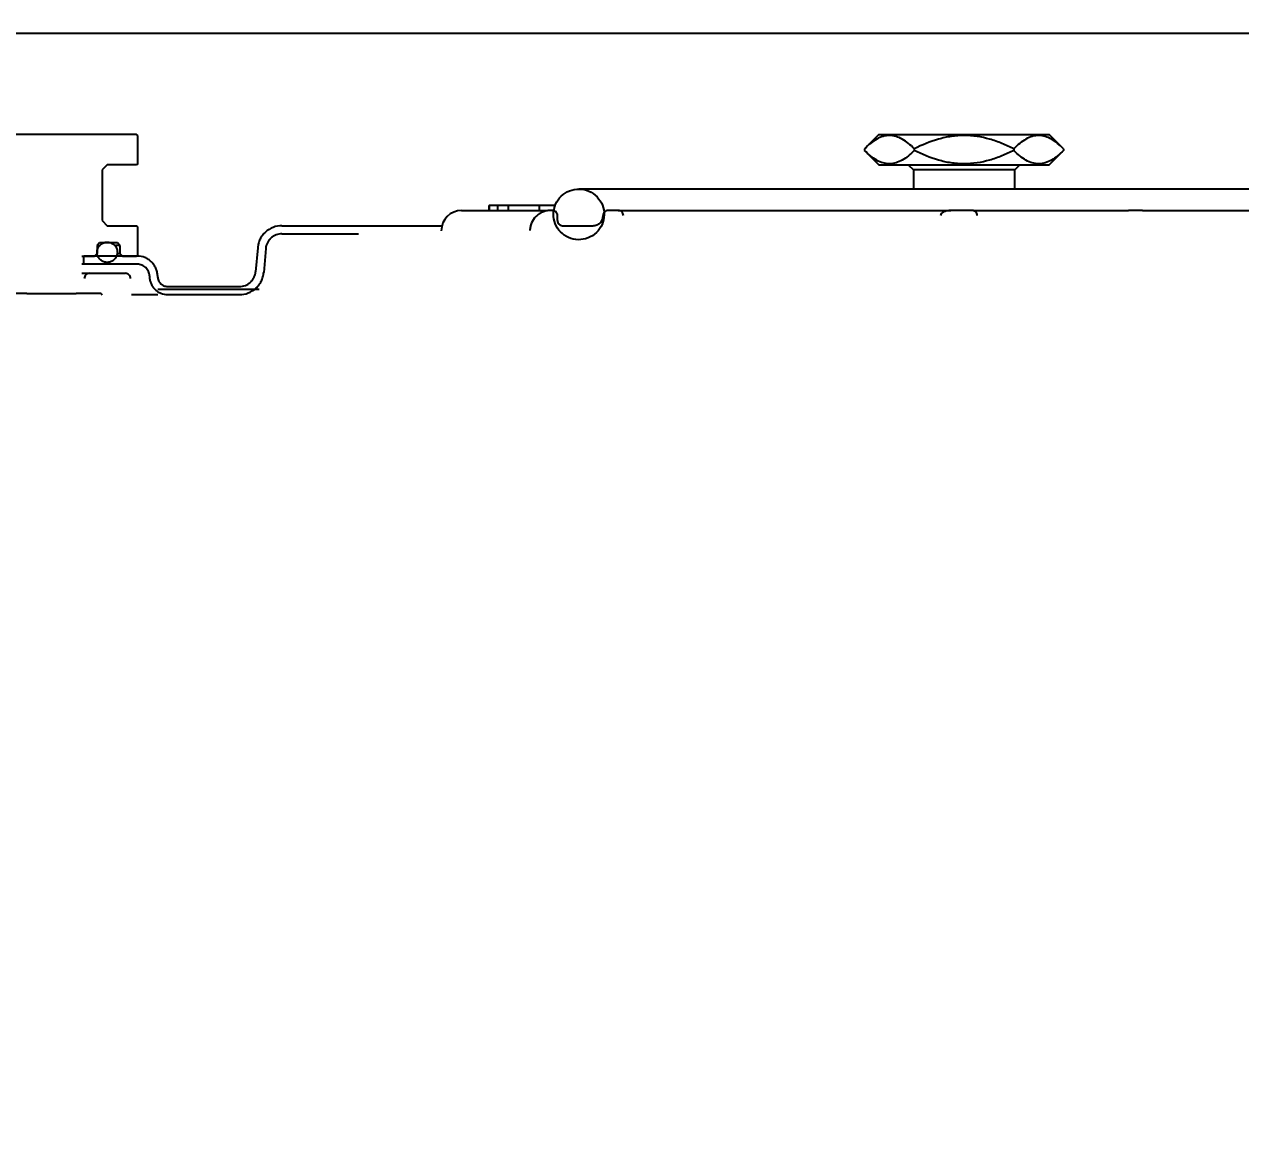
# Model space of a CAD drawing. Header units: millimetres. Extents: x 0 to 4637, y 0 to 3023.
# Drawn here: x 3616 to 3714, y 2588.2 to 2678.8 of the extents above; entities that cross this region are included whole.
import ezdxf
from ezdxf import colors
from ezdxf.entities.mleader import LeaderData, LeaderLine
from ezdxf.math import Vec2, Vec3

# ---------------------------------------------------------------- set-up
doc = ezdxf.new("R2010")
doc.units = ezdxf.units.MM
doc.layers.add('__192.168.1.11_U', color=7, linetype='Continuous')
doc.layers.add('Default', color=7, linetype='Continuous')
doc.styles.get("Standard").update_dxf_attribs({"font": 'calibri.ttf'})

msp = doc.modelspace()

# ---------------------------------------------------------------- hatches: boundary and pattern name
at = {"layer": '__192.168.1.11_U', "linetype": 'Continuous'}
h = msp.add_hatch(dxfattribs=at)
h.set_pattern_fill('ANSI34', scale=12.557105, angle=90.000009, style=0)
h.set_pattern_definition([(135, (804.73, 551.31), (-169.149, -169.149), []), (135, (804.73, 607.7), (-169.149, -169.149), []), (135, (804.73, 664.08), (-169.149, -169.149), []), (135, (804.73, 720.46), (-169.149, -169.149), [])])
edge = h.paths.add_edge_path()
edge.add_line((3568.4799, 2471.586), (3732.1264, 2471.586))
edge.add_spline(control_points=[(3732.1264, 2471.586), (3732.233, 2471.586), (3732.34, 2471.607), (3732.5385, 2471.6891), (3732.6282, 2471.7488), (3732.7808, 2471.9011), (3732.8408, 2471.9909), (3732.923, 2472.1887), (3732.9442, 2472.2956), (3732.9442, 2472.4022)], knot_values=[0, 0, 0, 0, 0.25, 0.25, 0.5, 0.5, 0.75, 0.75, 1, 1, 1, 1], degree=3, periodic=0)
edge.add_spline(control_points=[(3732.9442, 2472.4022), (3732.9442, 2472.5086), (3732.9655, 2472.616), (3733.0474, 2472.8132), (3733.1079, 2472.9036), (3733.2599, 2473.0552), (3733.3519, 2473.1161), (3733.5487, 2473.1971), (3733.6563, 2473.2184), (3733.7628, 2473.2184)], knot_values=[0, 0, 0, 0, 0.25, 0.25, 0.5, 0.5, 0.75, 0.75, 1, 1, 1, 1], degree=3, periodic=0)
edge.add_line((3733.7628, 2473.2184), (3740.2686, 2473.2184))
edge.add_spline(control_points=[(3740.2686, 2473.2184), (3740.3753, 2473.2184), (3740.4829, 2473.1971), (3740.6799, 2473.1159), (3740.7713, 2473.0552), (3740.9225, 2472.9048), (3740.9835, 2472.8141), (3741.0658, 2472.6163), (3741.0872, 2472.5102), (3741.0872, 2472.4022)], knot_values=[0, 0, 0, 0, 0.25, 0.25, 0.5, 0.5, 0.75, 0.75, 1, 1, 1, 1], degree=3, periodic=0)
edge.add_spline(control_points=[(3741.0872, 2472.4022), (3741.0872, 2472.1868), (3741.1763, 2471.9749), (3741.4028, 2471.7493), (3741.4934, 2471.6889), (3741.6913, 2471.6071), (3741.7972, 2471.586), (3741.905, 2471.586)], knot_values=[0, 0, 0, 0, 0.5, 0.5, 0.75, 0.75, 1, 1, 1, 1], degree=3, periodic=0)
edge.add_line((3741.905, 2471.586), (3905.5515, 2471.586))
edge.add_arc((3905.553, 2470.769), 0.817, 0.052359, 90.103843, ccw=False)
edge.add_arc((3907.1868, 2470.7704), 0.8169, 180.04477, 270.053695)
edge.add_line((3907.1876, 2469.9535), (3914.095, 2469.9535))
edge.add_arc((3914.0942, 2470.7754), 0.8219, 270.057145, 296.054188)
edge.add_line((3914.4552, 2470.037), (3914.8739, 2470.0368))
edge.add_line((3914.8739, 2470.0368), (3923.7241, 2638.9094))
edge.add_line((3923.7241, 2638.9094), (3923.8096, 2642.1699))
edge.add_line((3923.8096, 2642.1699), (3922.0114, 2642.1698))
edge.add_line((3922.0114, 2642.1698), (3921.926, 2638.9094))
edge.add_line((3921.926, 2638.9094), (3913.2871, 2474.0696))
edge.add_spline(control_points=[(3913.2871, 2474.0696), (3913.2789, 2473.9136), (3913.2561, 2473.7608), (3913.1823, 2473.4616), (3913.1306, 2473.3138), (3913.0006, 2473.0317), (3912.9231, 2472.8985), (3912.7434, 2472.6474), (3912.64, 2472.5286), (3912.4158, 2472.3157), (3912.2946, 2472.2206), (3912.0338, 2472.0533), (3911.894, 2471.9814), (3911.4645, 2471.8096), (3911.1544, 2471.7492), (3910.8418, 2471.7492)], knot_values=[0, 0, 0, 0, 0.125, 0.125, 0.25, 0.25, 0.375, 0.375, 0.5, 0.5, 0.625, 0.625, 0.75, 0.75, 1, 1, 1, 1], degree=3, periodic=0)
edge.add_line((3910.8418, 2471.7492), (3909.3649, 2471.7492))
edge.add_spline(control_points=[(3909.3649, 2471.7492), (3909.221, 2471.7492), (3909.0792, 2471.7681), (3908.8048, 2471.8415), (3908.6705, 2471.8971), (3908.4248, 2472.0389), (3908.31, 2472.1268), (3908.1083, 2472.3284), (3908.0217, 2472.4409), (3907.9497, 2472.5654)], knot_values=[0, 0, 0, 0, 0.25, 0.25, 0.5, 0.5, 0.75, 0.75, 1, 1, 1, 1], degree=3, periodic=0)
edge.add_spline(control_points=[(3907.9497, 2472.5654), (3907.8787, 2472.6883), (3907.79, 2472.8037), (3907.5887, 2473.0045), (3907.4745, 2473.0921), (3907.2264, 2473.2349), (3907.0952, 2473.2891), (3906.8184, 2473.3631), (3906.6759, 2473.3816), (3906.5337, 2473.3816)], knot_values=[0, 0, 0, 0, 0.25, 0.25, 0.5, 0.5, 0.75, 0.75, 1, 1, 1, 1], degree=3, periodic=0)
edge.add_line((3906.5337, 2473.3816), (3743.1944, 2473.3816))
edge.add_spline(control_points=[(3743.1944, 2473.3816), (3743.0563, 2473.3816), (3742.918, 2473.4173), (3742.6748, 2473.5528), (3742.571, 2473.6522), (3742.4983, 2473.7703)], knot_values=[0, 0, 0, 0, 0.5, 0.5, 1, 1, 1, 1], degree=3, periodic=0)
edge.add_spline(control_points=[(3742.4983, 2473.7703), (3742.381, 2473.9608), (3742.2419, 2474.1329), (3742.001, 2474.3636), (3741.9148, 2474.4363), (3741.7358, 2474.5684), (3741.6427, 2474.6283), (3741.3529, 2474.79), (3741.1426, 2474.8743), (3740.7136, 2474.9856), (3740.4921, 2475.014), (3740.2686, 2475.014)], knot_values=[0, 0, 0, 0, 0.25, 0.25, 0.375, 0.375, 0.5, 0.5, 0.75, 0.75, 1, 1, 1, 1], degree=3, periodic=0)
edge.add_line((3740.2686, 2475.014), (3733.7628, 2475.014))
edge.add_spline(control_points=[(3733.7628, 2475.014), (3733.5416, 2475.014), (3733.3171, 2474.9854), (3732.8894, 2474.8744), (3732.6811, 2474.7913), (3732.2913, 2474.5741), (3732.1097, 2474.4397), (3731.7902, 2474.1335), (3731.6501, 2473.9604), (3731.533, 2473.7703)], knot_values=[0, 0, 0, 0, 0.25, 0.25, 0.5, 0.5, 0.75, 0.75, 1, 1, 1, 1], degree=3, periodic=0)
edge.add_spline(control_points=[(3731.533, 2473.7703), (3731.4607, 2473.6528), (3731.3575, 2473.5535), (3731.114, 2473.4174), (3730.9769, 2473.3816), (3730.837, 2473.3816)], knot_values=[0, 0, 0, 0, 0.5, 0.5, 1, 1, 1, 1], degree=3, periodic=0)
edge.add_line((3730.837, 2473.3816), (3567.4977, 2473.3816))
edge.add_spline(control_points=[(3567.4977, 2473.3816), (3567.3554, 2473.3816), (3567.2113, 2473.3626), (3566.937, 2473.2893), (3566.8029, 2473.2338), (3566.5561, 2473.0915), (3566.4429, 2473.0049), (3566.2394, 2472.8016), (3566.153, 2472.6889), (3566.0816, 2472.5654)], knot_values=[0, 0, 0, 0, 0.25, 0.25, 0.5, 0.5, 0.75, 0.75, 1, 1, 1, 1], degree=3, periodic=0)
edge.add_spline(control_points=[(3566.0816, 2472.5654), (3566.0096, 2472.4409), (3565.9223, 2472.3275), (3565.7213, 2472.1268), (3565.6059, 2472.0385), (3565.3601, 2471.8968), (3565.2265, 2471.8415), (3564.9511, 2471.7678), (3564.8104, 2471.7492), (3564.6665, 2471.7492)], knot_values=[0, 0, 0, 0, 0.25, 0.25, 0.5, 0.5, 0.75, 0.75, 1, 1, 1, 1], degree=3, periodic=0)
edge.add_line((3564.6665, 2471.7492), (3563.1895, 2471.7492))
edge.add_spline(control_points=[(3563.1895, 2471.7492), (3563.0332, 2471.7492), (3562.8795, 2471.764), (3562.5768, 2471.8221), (3562.4265, 2471.8659), (3562.138, 2471.981), (3562.0009, 2472.0514), (3561.7408, 2472.2177), (3561.6167, 2472.3147), (3561.3923, 2472.5275), (3561.291, 2472.6436), (3561.1103, 2472.8952), (3561.0312, 2473.0311), (3560.8372, 2473.4511), (3560.7606, 2473.7575), (3560.7442, 2474.0696)], knot_values=[0, 0, 0, 0, 0.125, 0.125, 0.25, 0.25, 0.375, 0.375, 0.5, 0.5, 0.625, 0.625, 0.75, 0.75, 1, 1, 1, 1], degree=3, periodic=0)
edge.add_line((3560.7442, 2474.0696), (3552.1054, 2638.9094))
edge.add_line((3552.1054, 2638.9094), (3552.0199, 2642.1699))
edge.add_line((3552.0199, 2642.1699), (3550.2218, 2642.1698))
edge.add_line((3550.2218, 2642.1698), (3550.3072, 2638.9094))
edge.add_line((3550.3072, 2638.9094), (3559.1567, 2470.0514))
edge.add_line((3559.1567, 2470.0514), (3559.548, 2470.0516))
edge.add_spline(control_points=[(3559.548, 2470.0516), (3559.6662, 2469.9879), (3559.8004, 2469.9535), (3559.9364, 2469.9535)], knot_values=[0, 0, 0, 0, 1, 1, 1, 1], degree=3, periodic=0)
edge.add_line((3559.9364, 2469.9535), (3566.8443, 2469.9535))
edge.add_arc((3566.8449, 2470.7702), 0.8167, 269.95247, 359.968708)
edge.add_arc((3568.4785, 2470.7691), 0.8168, 89.902382, 179.955021, ccw=False)

# ---------------------------------------------------------------- linework, layer by layer
at = {"layer": '__192.168.1.11_U', "color": 7, "linetype": 'Continuous'}
for p, q in [((3568.2639, 2678.0736), (3815.9842, 2678.0736)), ((3625.0893, 2669.9114), (3611.3894, 2669.9114)), ((3625.1772, 2669.8237), (3625.0893, 2669.9114)), ((3625.1772, 2667.5506), (3625.1772, 2669.8237)), ((3684.8422, 2669.9114), (3683.6873, 2668.7565)), ((3684.8422, 2669.9114), (3698.5546, 2669.9114)), ((3699.7095, 2668.7565), (3698.5546, 2669.9114)), ((3683.6873, 2668.7565), (3683.6873, 2668.6177)), ((3683.6873, 2668.6177), (3684.8422, 2667.4628)), ((3687.6929, 2668.7565), (3687.6929, 2668.6177)), ((3695.704, 2668.7565), (3695.704, 2668.6177)), ((3698.5546, 2667.4628), (3699.7095, 2668.6177)), ((3699.7095, 2668.7565), (3699.7095, 2668.6177)), ((3622.7191, 2667.4628), (3622.31, 2667.0547)), ((3625.0893, 2667.4628), (3622.7191, 2667.4628)), ((3625.1772, 2667.5506), (3625.0893, 2667.4628)), ((3684.8422, 2667.4628), (3698.5546, 2667.4628)), ((3687.2093, 2667.4628), (3687.6174, 2667.0547)), ((3695.7795, 2667.0547), (3696.1876, 2667.4628)), ((3622.31, 2667.0547), (3622.31, 2662.9736)), ((3695.7795, 2667.0547), (3687.6174, 2667.0547)), ((3687.6174, 2667.0547), (3687.6174, 2665.5159)), ((3695.7795, 2665.5159), (3695.7795, 2667.0547)), ((3722.7131, 2665.5159), (3660.6837, 2665.5159)), ((3651.251, 2663.7899), (3658.147, 2663.7899)), ((3653.451, 2664.198), (3653.4652, 2664.198)), ((3653.451, 2664.198), (3653.451, 2663.7899)), ((3653.4652, 2664.198), (3653.4652, 2663.7899)), ((3654.1367, 2664.198), (3653.4652, 2664.198)), ((3654.1367, 2664.198), (3654.1367, 2663.7899)), ((3655.0094, 2664.198), (3654.1367, 2664.198)), ((3655.0094, 2664.198), (3655.0094, 2663.7899)), ((3657.4818, 2664.198), (3655.0094, 2664.198)), ((3657.4818, 2664.198), (3657.4818, 2663.7899)), ((3658.789, 2664.198), (3657.4818, 2664.198)), ((3658.5619, 2663.7899), (3658.3841, 2663.7899)), ((3663.8675, 2663.7899), (3663.0513, 2663.7899)), ((3663.8675, 2663.7899), (3666.8059, 2663.7899)), ((3666.8059, 2663.7899), (3667.9295, 2663.7899)), ((3667.9295, 2663.7899), (3690.6408, 2663.7899)), ((3690.6408, 2663.7899), (3690.6392, 2663.7898)), ((3690.6461, 2663.7899), (3690.6392, 2663.7898)), ((3690.6461, 2663.7899), (3690.6408, 2663.7899)), ((3692.3438, 2663.7899), (3690.6461, 2663.7899)), ((3692.4348, 2663.7899), (3692.3438, 2663.7899)), ((3692.4348, 2663.7899), (3704.9404, 2663.7899)), ((3706.077, 2663.7899), (3704.9404, 2663.7899)), ((3706.077, 2663.7899), (3719.5293, 2663.7899)), ((3622.31, 2662.9736), (3622.7191, 2662.5655)), ((3622.7191, 2662.5655), (3625.0893, 2662.5655)), ((3625.1772, 2662.4778), (3625.0893, 2662.5655)), ((3625.1772, 2660.2046), (3625.1772, 2662.4778)), ((3636.7878, 2662.5655), (3642.9518, 2662.5655)), ((3642.9518, 2662.5655), (3649.6704, 2662.5655)), ((3658.97, 2662.9736), (3658.97, 2663.3818)), ((3659.3782, 2662.5655), (3661.8269, 2662.5655)), ((3636.7878, 2661.9126), (3642.9518, 2661.9126)), ((3622.1054, 2661.178), (3621.9007, 2660.9739)), ((3621.9007, 2660.9739), (3621.9007, 2660.321)), ((3623.5367, 2661.178), (3622.1054, 2661.178)), ((3623.7411, 2660.9739), (3623.4001, 2660.9739)), ((3623.7411, 2660.9739), (3623.5367, 2661.178)), ((3623.7411, 2660.9739), (3623.7411, 2660.321)), ((3634.8364, 2660.7774), (3634.6686, 2658.8604)), ((3635.4869, 2660.7205), (3635.3191, 2658.8035)), ((3620.6706, 2660.1169), (3621.696, 2660.1169)), ((3620.8349, 2659.4639), (3620.8349, 2660.1169)), ((3625.1415, 2660.1169), (3620.8349, 2660.1169)), ((3621.696, 2660.1169), (3621.9007, 2660.321)), ((3623.5224, 2660.321), (3623.7411, 2660.321)), ((3623.7411, 2660.321), (3623.9454, 2660.1169)), ((3623.9454, 2660.1169), (3625.0893, 2660.1169)), ((3625.0893, 2660.1169), (3625.1772, 2660.2046)), ((3620.8349, 2659.4639), (3620.6706, 2659.4639)), ((3620.6706, 2658.7293), (3621.2863, 2658.7293)), ((3625.1415, 2659.4639), (3620.8349, 2659.4639)), ((3621.2863, 2658.7293), (3624.1878, 2658.7293)), ((3626.1211, 2658.5187), (3626.1241, 2658.4332)), ((3626.7741, 2658.5415), (3626.7771, 2658.456)), ((3627.5933, 2657.6683), (3633.3677, 2657.6683)), ((3616.2536, 2657.0969), (3614.2506, 2657.0969)), ((3616.2536, 2657.0969), (3620.2252, 2657.0969)), ((3622.2282, 2657.0969), (3620.2252, 2657.0969)), ((3622.2282, 2657.0969), (3622.3268, 2656.9985)), ((3624.6744, 2657.0153), (3626.7876, 2657.0153)), ((3634.9497, 2657.4402), (3626.7876, 2657.4402)), ((3627.5933, 2657.0153), (3633.3677, 2657.0153))]:
    msp.add_line(p, q, dxfattribs=at)
msp.add_arc((3651.251, 2662.1574), 1.6324, 90, 180, dxfattribs=at)
msp.add_ellipse((3690.6461, 2663.3818), major_axis=(-0.8461, 0), ratio=0.4823448, start_param=4.720603, end_param=6.2744587, dxfattribs=at)
for points, knots in [([(3687.6929, 2668.7565), (3687.3799, 2669.0695), (3687.0599, 2669.3356), (3686.5627, 2669.6208), (3686.3941, 2669.6966), (3686.0497, 2669.801), (3685.8723, 2669.8291), (3685.3478, 2669.8313), (3685.0041, 2669.7254), (3684.3263, 2669.3413), (3684.0022, 2669.0713), (3683.6873, 2668.7565)], [0, 0, 0, 0, 0.25, 0.25, 0.375, 0.375, 0.5, 0.5, 0.75, 0.75, 1, 1, 1, 1]), ([(3695.704, 2668.7565), (3695.3936, 2668.9117), (3695.0772, 2669.0565), (3694.4278, 2669.3182), (3694.0947, 2669.4347), (3693.0902, 2669.7208), (3692.4059, 2669.8294), (3691.5266, 2669.8299), (3691.3494, 2669.8232), (3690.9997, 2669.7969), (3690.8263, 2669.7773), (3690.3103, 2669.7005), (3689.9717, 2669.6253), (3688.9693, 2669.3399), (3688.3149, 2669.0676), (3687.6929, 2668.7565)], [0, 0, 0, 0, 0.125, 0.125, 0.25, 0.25, 0.5, 0.5, 0.5625, 0.5625, 0.625, 0.625, 0.75, 0.75, 1, 1, 1, 1]), ([(3699.7095, 2668.7565), (3699.3965, 2669.0695), (3699.0765, 2669.3356), (3698.5793, 2669.6208), (3698.4107, 2669.6966), (3698.0663, 2669.801), (3697.8889, 2669.8291), (3697.3644, 2669.8313), (3697.0207, 2669.7254), (3696.3429, 2669.3413), (3696.0188, 2669.0713), (3695.704, 2668.7565)], [0, 0, 0, 0, 0.25, 0.25, 0.375, 0.375, 0.5, 0.5, 0.75, 0.75, 1, 1, 1, 1]), ([(3687.6929, 2668.6177), (3687.3799, 2668.3048), (3687.0599, 2668.0387), (3686.5627, 2667.7535), (3686.3941, 2667.6777), (3686.0497, 2667.5733), (3685.8723, 2667.5452), (3685.3478, 2667.543), (3685.0041, 2667.6489), (3684.3263, 2668.033), (3684.0022, 2668.3029), (3683.6873, 2668.6177)], [0, 0, 0, 0, 0.25, 0.25, 0.375, 0.375, 0.5, 0.5, 0.75, 0.75, 1, 1, 1, 1]), ([(3695.704, 2668.6177), (3695.3936, 2668.4625), (3695.0771, 2668.3177), (3694.4276, 2668.056), (3694.0946, 2667.9396), (3693.0902, 2667.6535), (3692.4059, 2667.5448), (3691.5264, 2667.5443), (3691.3492, 2667.551), (3690.9996, 2667.5774), (3690.8263, 2667.597), (3690.3103, 2667.6738), (3689.9717, 2667.7489), (3688.9694, 2668.0343), (3688.3149, 2668.3067), (3687.6929, 2668.6177)], [0, 0, 0, 0, 0.125, 0.125, 0.25, 0.25, 0.5, 0.5, 0.5625, 0.5625, 0.625, 0.625, 0.75, 0.75, 1, 1, 1, 1]), ([(3699.7095, 2668.6177), (3699.3965, 2668.3048), (3699.0765, 2668.0387), (3698.5793, 2667.7535), (3698.4107, 2667.6777), (3698.0663, 2667.5733), (3697.8889, 2667.5452), (3697.3644, 2667.543), (3697.0207, 2667.6489), (3696.3429, 2668.033), (3696.0188, 2668.3029), (3695.704, 2668.6177)], [0, 0, 0, 0, 0.25, 0.25, 0.375, 0.375, 0.5, 0.5, 0.75, 0.75, 1, 1, 1, 1]), ([(3662.5837, 2664.2198), (3662.387, 2664.7219), (3661.9886, 2665.1321), (3661.0127, 2665.5584), (3660.4361, 2665.5696), (3659.4446, 2665.1818), (3659.0303, 2664.787), (3658.5983, 2663.8), (3658.5893, 2663.2277), (3658.9776, 2662.2357), (3659.3774, 2661.82), (3660.3522, 2661.3929), (3660.9249, 2661.3789), (3661.9275, 2661.7705), (3662.3392, 2662.1687), (3662.7668, 2663.1449), (3662.7805, 2663.7177), (3662.5837, 2664.2198)], [0, 0, 0, 0, 0.125, 0.125, 0.25, 0.25, 0.375, 0.375, 0.5, 0.5, 0.625, 0.625, 0.75, 0.75, 0.875, 0.875, 1, 1, 1, 1]), ([(3658.3841, 2663.7899), (3658.2783, 2663.7899), (3658.1709, 2663.7794), (3657.9626, 2663.7381), (3657.8614, 2663.7076), (3657.665, 2663.6268), (3657.5697, 2663.5762), (3657.3934, 2663.4592), (3657.3112, 2663.3925), (3657.0834, 2663.1669), (3656.9631, 2662.9889), (3656.8387, 2662.6942), (3656.8073, 2662.5932), (3656.7642, 2662.3859), (3656.7526, 2662.2789), (3656.7517, 2662.1717)], [0, 0, 0, 0, 0.125, 0.125, 0.25, 0.25, 0.375, 0.375, 0.5, 0.5, 0.75, 0.75, 0.875, 0.875, 1, 1, 1, 1]), ([(3658.97, 2663.3818), (3658.97, 2663.4889), (3658.9257, 2663.5951), (3658.7753, 2663.7456), (3658.6689, 2663.7899), (3658.5619, 2663.7899)], [0, 0, 0, 0, 0.5, 0.5, 1, 1, 1, 1]), ([(3663.0513, 2663.7899), (3662.9445, 2663.7899), (3662.8384, 2663.746), (3662.687, 2663.5946), (3662.6432, 2663.4891), (3662.6432, 2663.3818)], [0, 0, 0, 0, 0.5, 0.5, 1, 1, 1, 1]), ([(3664.2756, 2663.3853), (3664.2747, 2663.4926), (3664.23, 2663.5971), (3664.0795, 2663.7463), (3663.9734, 2663.7899), (3663.8675, 2663.7899)], [0, 0, 0, 0, 0.5, 0.5, 1, 1, 1, 1]), ([(3692.7626, 2663.3868), (3692.7612, 2663.495), (3692.7128, 2663.5993), (3692.5581, 2663.7466), (3692.452, 2663.7899), (3692.3438, 2663.7899)], [0, 0, 0, 0, 0.5, 0.5, 1, 1, 1, 1]), ([(3636.7878, 2662.5655), (3636.5468, 2662.5655), (3636.303, 2662.5198), (3635.8539, 2662.3454), (3635.6432, 2662.2145), (3635.3765, 2661.9705), (3635.2941, 2661.8797), (3635.1484, 2661.6857), (3635.0853, 2661.583), (3634.9783, 2661.3666), (3634.9342, 2661.2518), (3634.8688, 2661.0183), (3634.847, 2660.8991), (3634.8364, 2660.7774)], [0, 0, 0, 0, 0.25, 0.25, 0.5, 0.5, 0.625, 0.625, 0.75, 0.75, 0.875, 0.875, 1, 1, 1, 1]), ([(3658.97, 2662.9736), (3658.97, 2662.8665), (3659.0144, 2662.7603), (3659.1648, 2662.6098), (3659.2712, 2662.5655), (3659.3782, 2662.5655)], [0, 0, 0, 0, 0.5, 0.5, 1, 1, 1, 1]), ([(3661.8269, 2662.5655), (3661.9333, 2662.5655), (3662.0402, 2662.5867), (3662.2378, 2662.6684), (3662.3277, 2662.7283), (3662.5562, 2662.9566), (3662.6432, 2663.1662), (3662.6432, 2663.3818)], [0, 0, 0, 0, 0.25, 0.25, 0.5, 0.5, 1, 1, 1, 1]), ([(3636.7878, 2661.9126), (3636.6271, 2661.9126), (3636.4645, 2661.8821), (3636.2395, 2661.7946), (3636.1661, 2661.7579), (3636.0289, 2661.6725), (3635.9649, 2661.6239), (3635.846, 2661.5149), (3635.7909, 2661.454), (3635.6942, 2661.325), (3635.6522, 2661.2565), (3635.5806, 2661.1114), (3635.5515, 2661.0348), (3635.5083, 2660.8801), (3635.4939, 2660.8011), (3635.4869, 2660.7205)], [0, 0, 0, 0, 0.25, 0.25, 0.375, 0.375, 0.5, 0.5, 0.625, 0.625, 0.75, 0.75, 0.875, 0.875, 1, 1, 1, 1]), ([(3623.3915, 2659.9602), (3623.4435, 2660.0352), (3623.4833, 2660.1202), (3623.5075, 2660.2082), (3623.5317, 2660.2962), (3623.5411, 2660.3896), (3623.5348, 2660.4807), (3623.5285, 2660.5717), (3623.5064, 2660.6628), (3623.4704, 2660.7466), (3623.4344, 2660.8304), (3623.3833, 2660.9092), (3623.3216, 2660.9764), (3623.2598, 2661.0436), (3623.1856, 2661.1011), (3623.105, 2661.1442), (3623.0244, 2661.1873), (3622.9352, 2661.2171), (3622.8448, 2661.2311), (3622.7542, 2661.2451), (3622.66, 2661.2438), (3622.5699, 2661.2271), (3622.4797, 2661.2104), (3622.3911, 2661.1779), (3622.3115, 2661.1323), (3622.232, 2661.0867), (3622.1591, 2661.0267), (3622.0992, 2660.9573), (3622.0393, 2660.888), (3621.9906, 2660.8074), (3621.9571, 2660.7221), (3621.9237, 2660.6371), (3621.9046, 2660.5451), (3621.9013, 2660.4539), (3621.898, 2660.3628), (3621.9104, 2660.2699), (3621.9374, 2660.1829), (3621.9645, 2660.0959), (3622.0069, 2660.0124), (3622.0612, 2659.9393), (3622.1155, 2659.866), (3622.1833, 2659.801), (3622.2588, 2659.7498), (3622.3345, 2659.6984), (3622.4202, 2659.6593), (3622.5086, 2659.6358), (3622.5973, 2659.6123), (3622.6912, 2659.6037), (3622.7826, 2659.6108), (3622.8741, 2659.6179), (3622.9656, 2659.641), (3623.0496, 2659.678), (3623.1334, 2659.715), (3623.2121, 2659.767), (3623.2789, 2659.8297), (3623.3208, 2659.869), (3623.3588, 2659.913), (3623.3915, 2659.9602)], [0, 0, 0, 0, 0.0535924, 0.0535924, 0.0535924, 0.1071868, 0.1071868, 0.1071868, 0.1607547, 0.1607547, 0.1607547, 0.2143298, 0.2143298, 0.2143298, 0.2679563, 0.2679563, 0.2679563, 0.3216672, 0.3216672, 0.3216672, 0.3754722, 0.3754722, 0.3754722, 0.4293458, 0.4293458, 0.4293458, 0.4832216, 0.4832216, 0.4832216, 0.53701, 0.53701, 0.53701, 0.5906473, 0.5906473, 0.5906473, 0.6441544, 0.6441544, 0.6441544, 0.697641, 0.697641, 0.697641, 0.7512311, 0.7512311, 0.7512311, 0.8049756, 0.8049756, 0.8049756, 0.8588331, 0.8588331, 0.8588331, 0.9127161, 0.9127161, 0.9127161, 0.9665476, 0.9665476, 0.9665476, 1, 1, 1, 1]), ([(3626.7741, 2658.5415), (3626.7704, 2658.6469), (3626.7567, 2658.7503), (3626.7098, 2658.953), (3626.6763, 2659.0534), (3626.5909, 2659.2448), (3626.5396, 2659.3353), (3626.42, 2659.5061), (3626.3508, 2659.5869), (3626.2006, 2659.7317), (3626.1192, 2659.7965), (3625.9435, 2659.9105), (3625.8495, 2659.9593), (3625.56, 2660.0761), (3625.3496, 2660.1169), (3625.1415, 2660.1169)], [0, 0, 0, 0, 0.125, 0.125, 0.25, 0.25, 0.375, 0.375, 0.5, 0.5, 0.625, 0.625, 0.75, 0.75, 1, 1, 1, 1]), ([(3621.2863, 2658.7293), (3621.1787, 2658.7293), (3621.0725, 2658.6855), (3620.9206, 2658.5348), (3620.876, 2658.4287), (3620.876, 2658.3212)], [0, 0, 0, 0, 0.5, 0.5, 1, 1, 1, 1]), ([(3624.5963, 2658.3248), (3624.5954, 2658.4306), (3624.5511, 2658.5363), (3624.3992, 2658.6864), (3624.2936, 2658.7293), (3624.1878, 2658.7293)], [0, 0, 0, 0, 0.5, 0.5, 1, 1, 1, 1]), ([(3626.1211, 2658.5187), (3626.1167, 2658.6452), (3626.088, 2658.7684), (3625.9856, 2658.9981), (3625.9122, 2659.1025), (3625.732, 2659.2763), (3625.6242, 2659.346), (3625.3926, 2659.4394), (3625.2664, 2659.4639), (3625.1415, 2659.4639)], [0, 0, 0, 0, 0.25, 0.25, 0.5, 0.5, 0.75, 0.75, 1, 1, 1, 1]), ([(3633.3677, 2657.6683), (3633.5284, 2657.6683), (3633.691, 2657.6987), (3633.916, 2657.7862), (3633.9893, 2657.8229), (3634.1266, 2657.9084), (3634.1906, 2657.957), (3634.3095, 2658.0659), (3634.3646, 2658.1268), (3634.4613, 2658.2559), (3634.5033, 2658.3244), (3634.5748, 2658.4695), (3634.604, 2658.546), (3634.6472, 2658.7008), (3634.6616, 2658.7797), (3634.6686, 2658.8604)], [0, 0, 0, 0, 0.25, 0.25, 0.375, 0.375, 0.5, 0.5, 0.625, 0.625, 0.75, 0.75, 0.875, 0.875, 1, 1, 1, 1]), ([(3633.3677, 2657.0153), (3633.6087, 2657.0153), (3633.8525, 2657.061), (3634.3016, 2657.2355), (3634.5123, 2657.3663), (3634.779, 2657.6104), (3634.8614, 2657.7011), (3635.0071, 2657.8952), (3635.0702, 2657.9978), (3635.1772, 2658.2142), (3635.2213, 2658.329), (3635.2867, 2658.5626), (3635.3085, 2658.6818), (3635.3191, 2658.8035)], [0, 0, 0, 0, 0.25, 0.25, 0.5, 0.5, 0.625, 0.625, 0.75, 0.75, 0.875, 0.875, 1, 1, 1, 1]), ([(3626.1241, 2658.4332), (3626.1274, 2658.3383), (3626.1398, 2658.2453), (3626.182, 2658.0628), (3626.2122, 2657.9725), (3626.289, 2657.8003), (3626.3352, 2657.7188), (3626.4428, 2657.5651), (3626.505, 2657.4923), (3626.6402, 2657.362), (3626.7135, 2657.3037), (3626.8716, 2657.2011), (3626.9561, 2657.1572), (3627.2167, 2657.052), (3627.406, 2657.0153), (3627.5933, 2657.0153)], [0, 0, 0, 0, 0.125, 0.125, 0.25, 0.25, 0.375, 0.375, 0.5, 0.5, 0.625, 0.625, 0.75, 0.75, 1, 1, 1, 1]), ([(3626.7771, 2658.456), (3626.7808, 2658.3506), (3626.8047, 2658.2479), (3626.89, 2658.0565), (3626.9512, 2657.9695), (3627.1013, 2657.8247), (3627.1911, 2657.7666), (3627.384, 2657.6887), (3627.4892, 2657.6683), (3627.5933, 2657.6683)], [0, 0, 0, 0, 0.25, 0.25, 0.5, 0.5, 0.75, 0.75, 1, 1, 1, 1])]:
    msp.add_open_spline(points, degree=3, knots=knots, dxfattribs=at)

# ---------------------------------------------------------------- leaders
at = {"layer": 'Default', "color": 7, "linetype": 'Continuous'}
ml = msp.add_multileader_mtext('Standard', dxfattribs=at)
ml.set_content('{\\pxsm0.9;\\fSolid Edge ANSI|b0||i0||c0|p34;\\W1.;ANTIBLAST VALVE\\P(MOUNTED ON 4" FLANGE)\\P}', color=256)
ml.set_leader_properties()
ml.build(insert=Vec2(0, 0))
ml.multileader.update_dxf_attribs({"dogleg_length": 52.3848, "arrow_head_size": 27.9082})
ctx = ml.context
ctx.base_point, ctx.char_height, ctx.arrow_head_size, ctx.landing_gap_size, ctx.plane_origin, ctx.plane_x_axis = Vec3(3358.7101, 2875.106), 27.908166, 27.9082, 9.7679, Vec3(804.7265, 551.3132), Vec3(0.1592724, 0)
notes = []
notes.append((ctx, [(0, (1, 1, 0), (3306.3252, 2875.106), (1, 0), 52.3848, [(0, [(3269.2706, 2720.3125)], 0, [])])]))
ctx.mtext.insert = Vec3(3368.4779, 2889.179)
for ctx, leaders in notes:
    for number, flags, end, landing, length, lines in leaders:
        leader = LeaderData()
        leader.index, (leader.has_last_leader_line, leader.has_dogleg_vector, leader.attachment_direction) = number, flags
        leader.last_leader_point, leader.dogleg_vector, leader.dogleg_length = Vec3(end), Vec3(landing), length
        for number, points, colour, breaks in lines:
            line = LeaderLine()
            line.index, line.vertices, line.color, line.breaks = number, Vec3.list(points), colors.encode_raw_color(colour), breaks
            leader.lines.append(line)
        ctx.leaders.append(leader)

doc.saveas('drawing.dxf')
